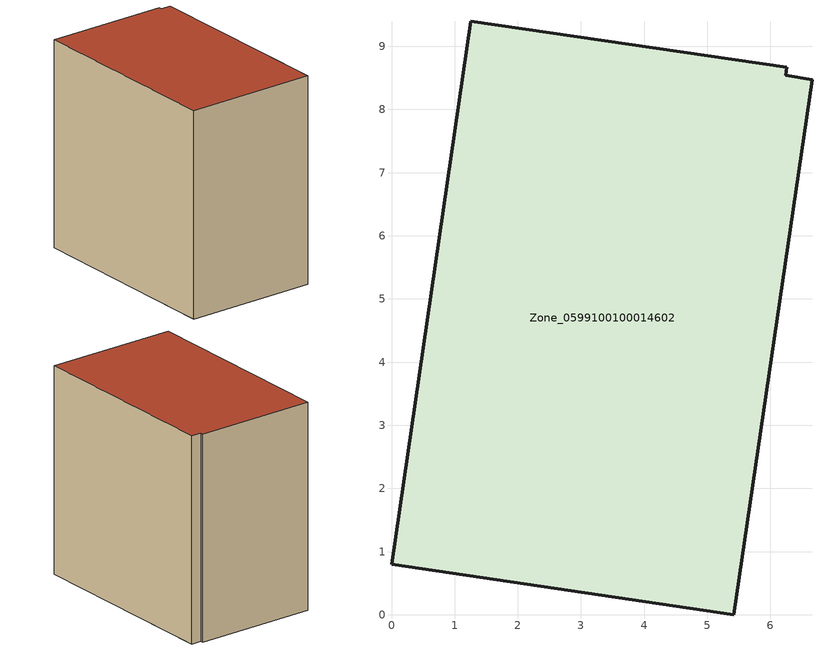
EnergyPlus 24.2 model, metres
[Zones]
Zone_0599100100014602
 floor ground (C_G): 6.25,8.54 6.66,8.47 5.42,0 0,0.8 1.25,9.4 6.26,8.67 z0
 wall outside (C_F): 0,0.8 5.42,0 6.66,8.47 6.25,8.54 6.26,8.67 1.25,9.4 0,0.8 z0:8.62
 roof outside (C_R): 6.66,8.47 6.25,8.54 6.26,8.67 1.25,9.4 0,0.8 5.42,0 z8.62
[BUILDING]
Pand.0599100100014602: North Axis=0; Terrain=City; Loads Convergence Tolerance Value=0.04; Temperature Convergence Tolerance Value=0.4; Solar Distribution=FullExterior; Maximum Number of Warmup Days=25; Minimum Number of Warmup Days=1
[Site:Location]
Rotterdam.The.Hague.AP_ZH_NLD Design_Conditions: Latitude=51.96; Longitude=4.45; Time Zone=1; Elevation=-4.5
[SITE:GROUNDTEMPERATURE:BUILDINGSURFACE]
18, 18, 18, 18, 18, 18, 18, 18, 18, 18, 18, 18
[MATERIAL] Thermal Absorptance=0.9; Solar Absorptance=0.7; Visible Absorptance=0.7
Name | Roughness | Thickness | Conductivity | Density | Specific Heat
G.TI.2015-2018 | MediumSmooth | 0.15 | 0.0428571 | 540 | 1210
F.TI.2015-2018 | Rough | 0.3 | 0.0666667 | 1920 | 840
R.TI.2015-2018 | MediumRough | 0.2 | 0.0333333 | 1500 | 1000
[CONSTRUCTION]
C_G: G.TI.2015-2018
C_F: F.TI.2015-2018
C_R: R.TI.2015-2018
[ZONE]
Zone_0599100100014602: Type=1; Multiplier=1; Ceiling Height=Autocalculate; Volume=Autocalculate; Floor Area=autocalculate; Part of Total Floor Area=Yes
[ZONEINFILTRATION:DESIGNFLOWRATE]
Infil_Zone_0599100100014602: Zone or ZoneList or Space or SpaceList=Zone_0599100100014602; Schedule=AlwaysOn; Design Flow Rate Calculation Method=Flow/Area; Flow Rate per Floor Area=0.0015; Constant Term Coefficient=1; Temperature Term Coefficient=0; Velocity Term Coefficient=0; Velocity Squared Term Coefficient=0
[HVACTEMPLATE:ZONE:IDEALLOADSAIRSYSTEM]
Zone_0599100100014602: Maximum Heating Supply Air Temperature=50; Minimum Cooling Supply Air Temperature=13; Maximum Heating Supply Air Humidity Ratio=0.0156; Minimum Cooling Supply Air Humidity Ratio=0.0077; Heating Limit=NoLimit; Cooling Limit=NoLimit; Dehumidification Control Type=ConstantSensibleHeatRatio; Cooling Sensible Heat Ratio=0.7; Dehumidification Setpoint=60; Humidification Control Type=None; Humidification Setpoint=30; Outdoor Air Method=None; Outdoor Air Flow Rate per Person=0.00944; Outdoor Air Flow Rate per Zone Floor Area=0; Outdoor Air Flow Rate per Zone=0; Demand Controlled Ventilation Type=None; Outdoor Air Economizer Type=NoEconomizer; Heat Recovery Type=None; Sensible Heat Recovery Effectiveness=0.7; Latent Heat Recovery Effectiveness=0.65
[ZONECONTROL:THERMOSTAT]
ThermostatControl_Zone_0599100100014602: Zone or ZoneList=Zone_0599100100014602; Control Type Schedule=DualSetpointControlType; Control 1=Thermostat_Zone_0599100100014602; Temperature Difference Between Cutout And Setpoint=0
[THERMOSTATSETPOINT:DUALSETPOINT]
Thermostat_Zone_0599100100014602: Heating Setpoint Temperature Schedule=HeatingSetpoint_Zone_0599100100014602; Cooling Setpoint Temperature Schedule=CoolingSetpoint_Zone_0599100100014602
[SCHEDULE:COMPACT]
HeatingSetpoint_Zone_0599100100014602: Through: 12/31, For: AllDays, Until: 24:00, 21
CoolingSetpoint_Zone_0599100100014602: Through: 12/31, For: AllDays, Until: 24:00, 24
DualSetpointControlType: Through: 12/31, For: AllDays, Until: 24:00, 4
AlwaysOn: Through: 12/31, For: AllDays, Until: 24:00, 1
